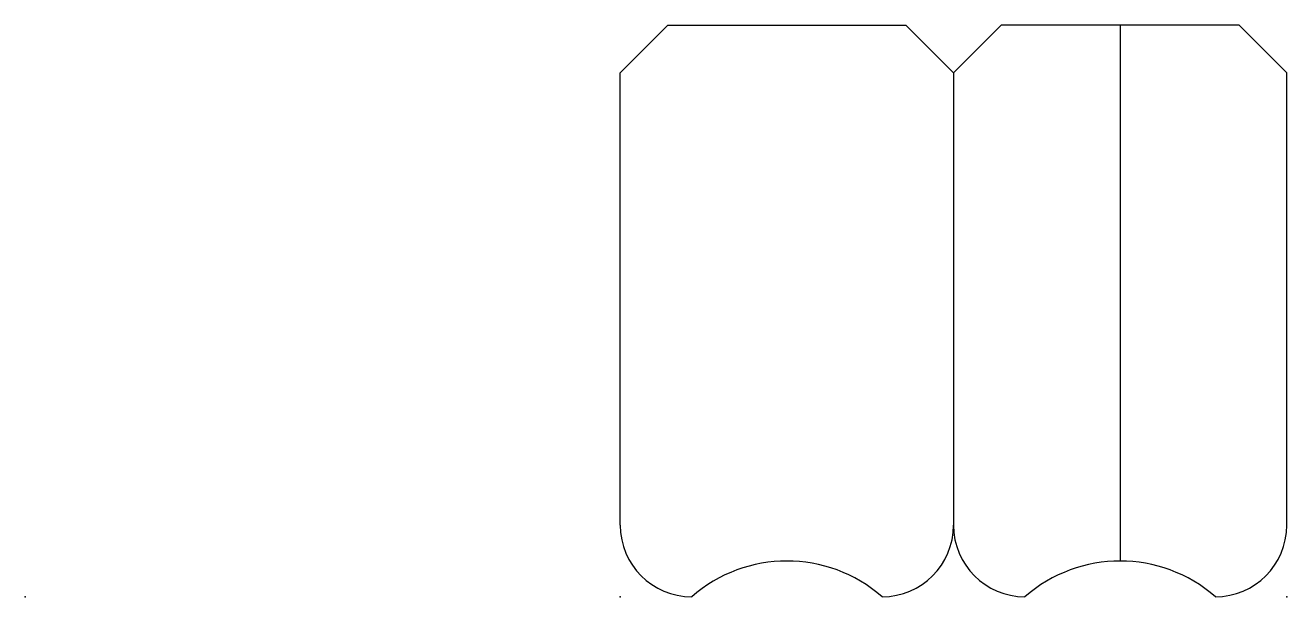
# Model space of a CAD drawing. Header units: centimetres. Extents: x 0 to 53, y 0 to 24.
import ezdxf

# ---------------------------------------------------------------- set-up
doc = ezdxf.new("R2010")
doc.units = ezdxf.units.CM
doc.header["$MEASUREMENT"] = 0
doc.layers.add('XLR8_P1 v3 v1_Sketch1', color=7, linetype='Continuous')
doc.layers.add('XLR8_P1 v3 v1_Sketch2', color=7, linetype='Continuous')

msp = doc.modelspace()

# ---------------------------------------------------------------- linework, layer by layer
at = {"layer": 'XLR8_P1 v3 v1_Sketch1'}
for p, q in [((25, 22), (27, 24)), ((27, 24), (37, 24)), ((37, 24), (39, 22)), ((41, 24), (39, 22)), ((51, 24), (41, 24)), ((46, 24), (46, 1.5)), ((53, 22), (51, 24)), ((25, 3), (25, 22)), ((39, 22), (39, 3)), ((53, 3), (53, 22))]:
    msp.add_line(p, q, dxfattribs=at)
for centre, radius, start, end in [((28, 3), 3, 180, 270), ((36, 3), 3, 270, 0), ((42, 3), 3, 180, 270), ((50, 3), 3, 270, 0), ((32, -4.583), 6.083, 48.8879, 131.1121), ((46, -4.583), 6.083, 48.8879, 131.1121)]:
    msp.add_arc(centre, radius, start, end, dxfattribs=at)
for p in [(0, 0), (25, 0), (53, 0)]:
    msp.add_point(p, dxfattribs=at)
at = {"layer": 'XLR8_P1 v3 v1_Sketch2'}
msp.add_point((0, 0), dxfattribs=at)

doc.saveas('drawing.dxf')
